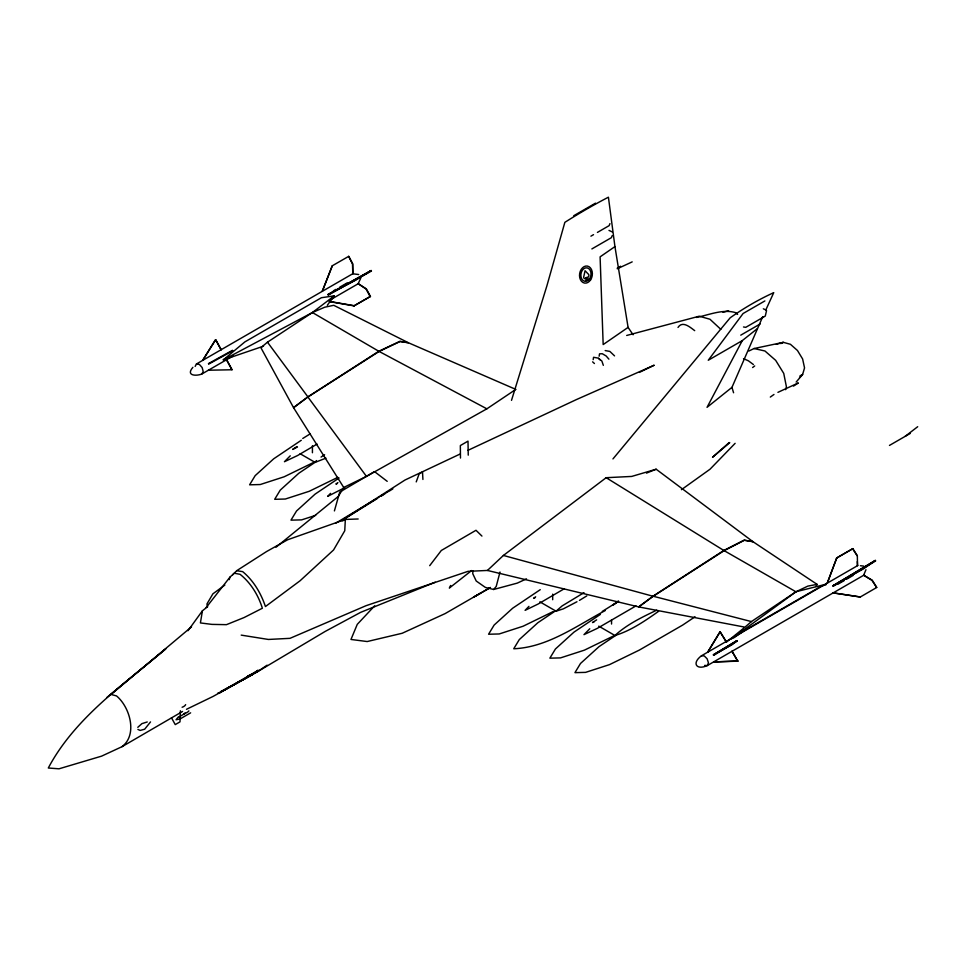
<?xml version="1.0" encoding="UTF-8"?>
<svg xmlns="http://www.w3.org/2000/svg" width="966" height="966" viewBox="0 0 966 966"><rect width="100%" height="100%" fill="white"/><g stroke="black" fill="none" stroke-linecap="round" stroke-linejoin="round"><path stroke-width="1.45" d="M180.388 710.771L180.002 721.868L175.244 724.609L171.477 717.786M275.986 547.263L338.293 496.439L343.715 487.468L293.555 407.664L260.892 347.688L267.485 342.181L312.404 312.525L334.272 295.837L321.4 297.721L244.869 341.904L223.375 359.859L263.501 346.178M472.917 570.906L472.76 573.707L476.226 581.013L485.343 587.4L493.65 589.489L517.281 583.114L526.482 578.851M766.557 310.581L765.277 316.075L745.752 327.341L743.494 326.967M593.172 359.654L593.571 357.287L598.244 358.12L601.878 361.055L603.327 365.341M599.137 356.212L599.536 353.834L602.277 353.737L606.153 355.983L608.894 359.147M207.026 607.143L202.425 610.79L200.409 622.937L211.94 624.386L226.455 624.664L244.12 617.54L262.366 608.242C258.333 595.237 250.822 582.836 240.087 574.323L234.279 573.212L230.005 577.076L206.217 607.481M785.648 389.672L786.409 386.762L783.74 373.395L775.674 360.354L764.951 350.996L754.06 348.533L748.904 351.008M500.014 572.029L496.222 586.422L493.65 589.489M334.405 510.917L339.718 492.117L374.204 471.782M229.232 579.648L230.005 577.076M511.509 400.347L546.877 285.9L564.856 222.337A365.74 123.576 -44.7 0 1 608.411 197.197L614.944 246.608L628.093 327.389L633.092 334.755M416.225 481.901L419.123 473.92L422.516 471.963L422.915 479.462M836.749 557.925L827.27 583.162L836.749 557.925L852.881 548.616L857.349 555.909L857.506 565.702L857.325 561.584M865.959 569.711L863.604 575.325M332.268 265.795L322.282 291.297L332.268 265.795L348.702 256.34L352.771 263.863L352.819 273.704L196.46 363.965L195.144 366.428M609.944 223.605L609.135 225.646L597.423 232.408M612.202 235.607L611.393 237.66L591.88 248.926M360.729 278.244L358.108 283.787M480.102 593.402L445.097 613.615L402.194 633.261L367.189 641.545L350.972 639.456L357.263 624.362L374.687 605.791M757.211 328.742L742.286 340.612L707.04 407.338L731.962 387.366L762.717 316.703M765.784 310.026L773.742 292.65A365.74 271.857 -81.8 0 0 730.187 317.79L612.963 458.922M450.651 585.468L449.335 588.065L471.625 570.544M192.886 367.334C185.4 375.955 196.472 376.257 201.894 373.975L233.132 355.935M201.894 373.975L203.198 371.512L202.148 367.551L199.358 364.424L196.46 363.965M815.92 586.495L817.103 584.37L752.937 541.672L656.155 469.222L631.716 476.431L606.165 477.699L503.407 555.45L487.432 570.447L468.027 571.341L366.054 605.694L290.005 638.333L268.391 639.456L241.21 635.121M719.863 632.018L707.68 652.207L720.129 631.836L726.094 641.557L720.129 631.836M215.394 339.851L202.703 360.342L215.696 339.718L221.129 349.728L215.696 339.718M150.527 721.916L144.671 729.221L140.155 730.429L137.897 729.415M187.996 630.701L202.425 610.79M327.305 305.256L334.272 295.837L331.664 297.335M300.136 453.742L315.085 462.376L316.462 460.553M539.873 601.842L556.066 611.188L562.115 605.923L583.983 592.665M598.751 626.149L614.944 635.495C626.837 624.495 642.076 617.177 656.663 610.198M429.701 565.665L441.305 550.487L475.996 530.286L481.937 536.082M178.312 716.977L176.054 719.767L180.087 718.933L190.64 712.836M796.165 382.053L802.613 374.506L804.545 367.901L802.613 358.954L797.457 350.489L790.43 344.294L783.341 342.338L754.06 348.533M137.8 727.326L141.93 723.631L147.255 721.964M330.541 493.372L327.667 496.367L344.693 487.685M528.933 606.358L525.093 610.355L538.243 603.967L564.12 588.837M735.126 443.334L710.022 469.222L681.441 489.677M290.247 455.819L284.439 461.724L297.673 455.481L317.077 444.07M589.779 628.757L583.971 634.65L597.205 628.419L636.014 605.887M232.589 574.842L236.694 570.701L266.507 551.586L287.626 539.765L345.333 519.43L358.169 518.984M799.522 377.537L802.613 374.506L800.029 375.81M106.767 697.561L165.802 648.85C123.576 684.544 74.805 717.98 48.3 768.006L59.023 768.803L101.611 756.137L122.018 746.682L182.586 711.447M857.784 565.521L701.425 655.805C691.535 663.135 696.377 670.585 707.378 665.526L863.737 575.241L872.238 580.192L876.705 587.485L871.96 580.385L863.737 575.241M678.011 327.438C682.564 320.362 690.207 327.341 694.699 330.65M729.209 442.525L712.534 457.256L729.753 442.67M817.103 584.37L807.854 586.108L796.02 591.735L751.415 621.585L744.955 627.163L638.695 606.914L487.432 570.447M191.534 626.837L111.042 694.445L116.524 695.931C129.939 707.076 137.836 734.691 122.018 746.682M726.36 642.209L743.796 628.105M905.118 436.39L917.7 426.706M617.974 601.275L613.253 604.897L618.651 601.226L602.277 611.418M658.571 611.333C645.095 620.848 630.786 630.774 614.944 635.495M217.736 693.141L218.787 693.262L258.067 670.344L252.114 674.727L220.381 691.728M752.611 367.527L754.712 365.945M228.592 356.852L223.375 359.859L312.404 312.525L324.769 307.2L333.741 305.304L408.401 342.749L399.852 341.36L378.805 351.274L307.828 396.905L293.555 407.664L307.961 396.966L379.119 351.443L400.105 341.505L408.401 342.749L515.941 389.455M653.028 596.191L638.695 606.914L653.173 596.288L724.138 550.656L744.388 540.272L752.937 541.672L744.134 540.139L723.824 550.463L653.028 596.191L751.415 621.585M258.067 670.344L252.114 674.727L246.668 677.045M224.837 585.082L212.906 593.824L206.941 603.967L207.605 606.877M731.503 638.9L796.02 591.735L825.785 584.297M337.907 482.626L335.89 484.075L337.267 483.555M535.659 596.795L533.643 598.244L535.019 597.737M770.313 397.074L773.971 394.466M343.715 487.468L366.464 476.383L486.876 408.823L515.409 389.672M331.906 297.468L334.272 295.837M614.944 246.608L600.103 256.847L603.17 344.572L628.093 327.389M836.471 558.119L852.881 548.616M857.349 555.909L852.604 548.809M713.367 654.863L736.937 640.651L731.793 644.877L713.367 654.863L736.937 640.651M832.946 585.819L875.377 560.425L863.495 568.841L832.946 585.819L875.377 560.425M737.734 661.167L732.047 651.265L737.734 661.167L713.645 661.927L738 660.986M860.308 596.988L833.223 592.883L860.308 596.988L876.705 587.485M733.774 637.838L744.593 630.424L821.136 586.229L826.292 584.551M267.099 665.188L257.185 671.901L213.063 696.438L186.486 709.31M301.295 440.255L273.716 458.79L255.169 475.646L249.602 484.823L260.252 484.534L284.113 476.806L314.035 462.231M315.58 461.99L298.796 473.268L280.249 490.124L274.682 499.301L285.332 499.024L309.205 491.296L337.822 477.349M339.078 478.013L315.085 494.133L296.538 510.99L290.971 520.155L301.621 519.877L315.665 515.337M540.26 589.671L512.68 608.206L494.133 625.062L488.567 634.239L499.205 633.962L523.077 626.234L552.999 611.659M555.824 610.645L537.845 622.732L519.297 639.589L513.731 648.766C547.42 647.365 576.436 625.956 605.296 610.524M600.357 614.412L573.973 632.138L555.426 648.995L549.859 658.172L560.509 657.894L584.382 650.166L614.291 635.592M615.849 635.338L599.053 646.616L580.506 663.473L574.939 672.65L585.589 672.372L609.461 664.644L639.383 650.07L682.684 625.062L695.025 616.779M321.05 457.063L324.6 454.732M618.288 267.86L620.667 266.302L617.334 268.005M793.521 386.098L798.339 382.934L777.92 392.341M302.744 438.492L310.303 433.782M377.489 498.396L341.626 520.626L405.008 480.017L459.78 454.177M381.329 496.017L385.18 493.638M389.02 491.259L392.86 488.868M296.743 446.715L292.662 449.431L297.492 446.992M579.455 600.381L586.785 595.913M833.247 586.302L875.679 560.908M335.576 523.282L375.967 498.975M377.996 497.756L379.155 497.055M380.821 496.053L383.26 494.58M385.7 493.107L388.151 491.646M713.669 655.346L737.239 641.134M596.638 619.858L592.52 622.551L593.897 622.032M333.379 290.863L335.89 289.402M339.67 287.228L347.241 282.857M208.415 363.614L232.504 350.308M327.993 294.57L371.198 270.528L355.343 280.333L327.993 294.57L371.198 270.528M208.68 364.11L232.77 350.803M328.259 295.077L371.475 271.023M329.273 300.45L358.253 283.714L366.368 288.906L370.449 296.417L354.015 305.872L329.177 301.573M354.015 305.872L370.449 296.417M573.732 215.732L595.503 203.162M590.914 236.163L593.522 234.666M764.867 300.945L743.096 313.515L708.259 360.258L742.286 340.612M740.753 335.166L760.278 323.9M184.603 713.343L183.625 713.91A6.376 1.932 -17 0 0 188.877 710.879M179.108 716.881L185.4 713.258M889.469 445.423L910.201 433.456M837.896 584.225L844.187 580.59M846.711 579.129L853.014 575.495M490.45 587.461L473.485 597.217L490.305 587.618M218.787 693.262L252.863 674.28L224.474 689.893M576.968 601.746L563.323 608.858L556.066 611.188M342.689 520.819L345.333 519.43L344.765 530.745L333.56 549.98L300.088 580.759L265.433 606.551C261.001 593.317 253.527 580.566 242.659 571.63L236.694 570.701M223.375 359.859L227.408 357.831M325.977 458.138L315.085 462.376M780.757 343.594L783.341 342.338L776.338 344.331M639.335 372.405L654.223 365.196L576.557 399.513L467.894 450.373M348.702 256.34L352.481 263.996L352.819 273.704M358.253 283.714L366.066 289.039L370.147 296.562M208.439 370.22L231.997 369.761L226.563 359.75L231.997 369.761M617.262 268.789L632.199 261.871M696.534 317.452C709.08 314.868 722.87 308.83 735.597 312.634L737.626 314.409M247.719 676.067L257.185 671.901L325.168 631.438L360.656 612.347L435.243 582.184M646.471 473.123L656.155 469.222M722.979 312.308L728.581 310.714M626.692 335.468L699.215 316.208L709.95 319.239L720.829 329.346M605.187 350.573L609.86 351.419L614.545 355.886M701.425 655.805L704.226 655.902L707.124 658.788L708.428 662.773L707.378 665.526L704.588 665.417M352.675 273.764L358.712 274.537M860.44 565.714L863.749 566.112M329.478 301.428L354.317 305.727M503.407 555.45L653.173 596.288M743.518 358.664L748.421 360.825L753.42 364.544M763.333 308.806L766.316 310.158M608.978 230.403L612.202 231.888M378.805 351.274L486.876 408.823M723.824 550.463L796.02 591.832M312.404 312.525L379.119 351.443M606.165 477.699L724.138 550.656M374.977 471.963L387.209 481.334M598.57 358.398L600.393 360.077M592.605 361.839L594.428 363.518M267.485 342.181L307.961 396.966M307.828 396.905L366.464 476.383M731.962 387.366L733.58 392.764M460.48 458.053L460.335 445.567L468.003 441.136L468.244 455.155M611.55 619.846L611.55 624.036M552.685 594.15L552.685 599.729M312.429 445.749L312.429 452.74M185.641 704.637A7.728 4.468 0 0 1 182.103 707.245M586.193 277.653L586.133 280.406L588.318 279.271L587.002 277.206A1.739 1.292 -81 0 0 588.741 276.191A1.739 1.292 -81 0 0 588.149 273.958L585.058 270.721L583.887 276.119A1.799 1.328 -81 0 0 584.358 278.51A1.799 1.328 -81 0 0 586.193 277.653M590.612 279.862A8.622 6.376 -81 0 0 587.449 266.085A8.622 6.376 -81 0 0 579.769 277.761A8.622 6.376 -81 0 0 590.612 279.862M589.646 278.751A6.822 5.047 -81 0 0 587.135 267.86A6.822 5.047 -81 0 0 581.061 277.097A6.822 5.047 -81 0 0 589.646 278.751"/></g></svg>
